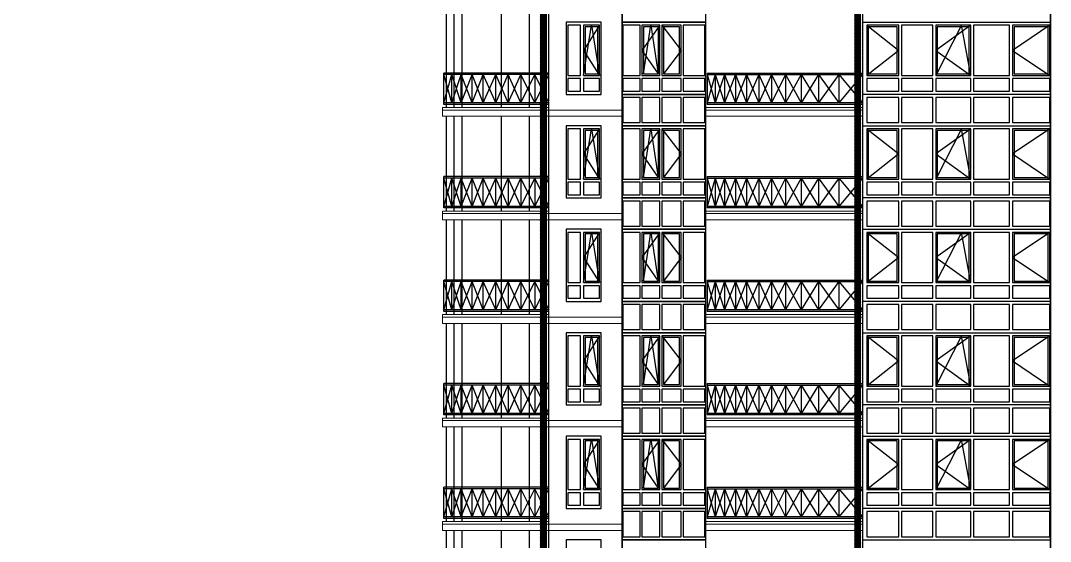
# Model space of a CAD drawing. Header units: inches. Extents: x -634 to 3638, y -6930911 to 5552.
# Drawn here: x 1374.98 to 1409.28, y 3491.15 to 3508.48 of the extents above; entities that cross this region are included whole.
import ezdxf

# ---------------------------------------------------------------- set-up
doc = ezdxf.new("R2010")
doc.units = ezdxf.units.IN
doc.header["$MEASUREMENT"] = 0
doc.linetypes.add('DASHED2', pattern=[9.525, 6.35, -3.175])
doc.layers.add('ELEV', color=134, linetype='Continuous', lineweight=18)
doc.layers.add('WALL_1', color=11, linetype='Continuous', lineweight=15)
for name, color, linetype in [('OGRAJDENIYE', 255, 'Continuous'), ('Okno', 150, 'Continuous'), ('WALL', 243, 'Continuous')]:
    doc.layers.add(name, color=color, linetype=linetype)
pattern_1 = [(135, (1559.49005, 3366.229043), (0.023439284, 0.023439284), [])]

msp = doc.modelspace()

# ---------------------------------------------------------------- hatches: boundary and pattern name
at = {"layer": 'ELEV', "linetype": 'Continuous'}
h = msp.add_hatch(dxfattribs=at)
h.set_pattern_fill('ANSI31', color=256, scale=0.01044, style=0)
h.set_pattern_definition([(45, (1262.311104, 3366.587935), (-0.02343928418428, 0.02343928418428), [])])
edge = h.paths.add_edge_path()
edge.add_ellipse((1445.78234, 3471.96182), major_axis=(0, 6932302.83262), ratio=0.00000001506, start_angle=89.999976115149, end_angle=270.000023884851)
edge.add_line((1445.67794, 3474.85168), (1445.67794, 3528.48347))
edge.add_line((1445.67794, 3528.48347), (1445.88675, 3528.48347))
edge.add_line((1445.88675, 3528.48347), (1445.88675, 3474.85168))
h = msp.add_hatch(dxfattribs=at)
h.set_pattern_fill('ANSI31', color=256, scale=0.01044, angle=180, style=0)
h.set_pattern_definition(pattern_1)
edge = h.paths.add_edge_path()
edge.add_line((1394.95169, 3523.10427), (1392.49852, 3522.56287))
edge.add_line((1392.49852, 3522.56287), (1392.49852, 3474.23178))
edge.add_line((1392.49852, 3474.23178), (1392.28971, 3474.23178))
edge.add_line((1392.28971, 3474.23178), (1392.28971, 3522.74717))
edge.add_line((1392.28971, 3522.74717), (1394.74289, 3523.28857))
h = msp.add_hatch(dxfattribs=at)
h.set_pattern_fill('ANSI31', color=256, scale=0.01044, angle=180, style=0)
h.set_pattern_definition(pattern_1)
h.paths.add_polyline_path([(1403.87613, 3522.86338), (1402.96474, 3522.57442), (1402.96474, 3474.49279), (1402.75593, 3474.49279), (1402.75593, 3522.72727), (1403.66732, 3523.01622)])

# ---------------------------------------------------------------- linework, layer by layer
at = {"layer": 'ELEV', "linetype": 'Continuous', "flags": 128}
for points in [[(1392.28971, 3474.23178, 0.02088, 0.02088, 0), (1392.28971, 3522.74717, 0, 0, 0)], [(1402.75593, 3522.72727, 0.02088, 0.02088, 0), (1402.75593, 3474.49279, 0, 0, 0)], [(1402.96474, 3522.57442, 0.02088, 0.02088, 0), (1402.96474, 3474.49279, 0, 0, 0)]]:
    msp.add_lwpolyline(points, format="xyseb", dxfattribs=at)
at = {"layer": 'ELEV', "linetype": 'Continuous', "const_width": 0.02088, "flags": 128}
msp.add_lwpolyline([(1392.49852, 3474.23178), (1392.49852, 3522.56287)], dxfattribs=at)
at = {"layer": 'OGRAJDENIYE', "color": 7, "linetype": 'Continuous'}
for p, q in [((1392.57787, 3506.73263), (1389.08043, 3506.73263)), ((1389.08043, 3505.6886), (1389.08043, 3506.73263)), ((1392.57787, 3506.68043), (1389.08043, 3506.68043)), ((1389.34134, 3505.7408), (1389.08043, 3506.68043)), ((1389.08043, 3505.7408), (1389.34134, 3506.68043)), ((1389.65455, 3505.7408), (1389.34134, 3506.68043)), ((1389.34134, 3505.7408), (1389.65455, 3506.68043)), ((1389.34134, 3505.7408), (1389.34134, 3506.68043)), ((1390.01996, 3505.7408), (1389.65455, 3506.68043)), ((1389.65455, 3505.7408), (1390.01996, 3506.68043)), ((1389.65455, 3505.7408), (1389.65455, 3506.68043)), ((1390.38537, 3505.7408), (1390.01996, 3506.68043)), ((1390.01996, 3505.7408), (1390.38537, 3506.68043)), ((1390.01996, 3505.7408), (1390.01996, 3506.68043)), ((1390.80299, 3505.7408), (1390.38537, 3506.68043)), ((1390.38537, 3505.7408), (1390.80299, 3506.68043)), ((1390.38537, 3505.7408), (1390.38537, 3506.68043)), ((1391.2206, 3505.7408), (1390.80299, 3506.68043)), ((1390.80299, 3505.7408), (1391.2206, 3506.68043)), ((1390.80299, 3505.7408), (1390.80299, 3506.68043)), ((1391.63822, 3505.7408), (1391.2206, 3506.68043)), ((1391.2206, 3505.7408), (1391.63822, 3506.68043)), ((1391.2206, 3506.68043), (1391.2206, 3505.7408)), ((1392.10803, 3505.7408), (1391.63822, 3506.68043)), ((1391.63822, 3505.7408), (1392.10803, 3506.68043)), ((1391.63822, 3506.68043), (1391.63822, 3505.7408)), ((1392.10803, 3506.68043), (1392.10803, 3505.7408)), ((1392.10803, 3505.7408), (1392.57787, 3506.68043)), ((1392.57787, 3505.7408), (1392.10803, 3506.68043)), ((1392.57787, 3505.7408), (1389.08043, 3505.7408)), ((1392.57787, 3505.6886), (1389.08043, 3505.6886)), ((1392.57787, 3503.28731), (1389.08043, 3503.28731)), ((1389.08043, 3502.24328), (1389.08043, 3503.28731)), ((1392.57787, 3503.23511), (1389.08043, 3503.23511)), ((1389.34134, 3502.29548), (1389.08043, 3503.23511)), ((1389.08043, 3502.29548), (1389.34134, 3503.23511)), ((1389.65455, 3502.29548), (1389.34134, 3503.23511)), ((1389.34134, 3502.29548), (1389.65455, 3503.23511)), ((1389.34134, 3502.29548), (1389.34134, 3503.23511)), ((1390.01996, 3502.29548), (1389.65455, 3503.23511)), ((1389.65455, 3502.29548), (1390.01996, 3503.23511)), ((1389.65455, 3502.29548), (1389.65455, 3503.23511)), ((1390.38537, 3502.29548), (1390.01996, 3503.23511)), ((1390.01996, 3502.29548), (1390.38537, 3503.23511)), ((1390.01996, 3502.29548), (1390.01996, 3503.23511)), ((1390.80299, 3502.29548), (1390.38537, 3503.23511)), ((1390.38537, 3502.29548), (1390.80299, 3503.23511)), ((1390.38537, 3502.29548), (1390.38537, 3503.23511)), ((1391.2206, 3502.29548), (1390.80299, 3503.23511)), ((1390.80299, 3502.29548), (1391.2206, 3503.23511)), ((1390.80299, 3502.29548), (1390.80299, 3503.23511)), ((1391.63822, 3502.29548), (1391.2206, 3503.23511)), ((1391.2206, 3502.29548), (1391.63822, 3503.23511)), ((1391.2206, 3503.23511), (1391.2206, 3502.29548)), ((1392.10803, 3502.29548), (1391.63822, 3503.23511)), ((1391.63822, 3502.29548), (1392.10803, 3503.23511)), ((1391.63822, 3503.23511), (1391.63822, 3502.29548)), ((1392.10803, 3503.23511), (1392.10803, 3502.29548)), ((1392.10803, 3502.29548), (1392.57787, 3503.23511)), ((1392.57787, 3502.29548), (1392.10803, 3503.23511)), ((1392.57787, 3502.29548), (1389.08043, 3502.29548)), ((1392.57787, 3502.24328), (1389.08043, 3502.24328)), ((1392.57787, 3499.84199), (1389.08043, 3499.84199)), ((1389.08043, 3498.79796), (1389.08043, 3499.84199)), ((1392.57787, 3499.78979), (1389.08043, 3499.78979)), ((1389.34134, 3498.85016), (1389.08043, 3499.78979)), ((1389.08043, 3498.85016), (1389.34134, 3499.78979)), ((1389.65455, 3498.85016), (1389.34134, 3499.78979)), ((1389.34134, 3498.85016), (1389.65455, 3499.78979)), ((1389.34134, 3498.85016), (1389.34134, 3499.78979)), ((1390.01996, 3498.85016), (1389.65455, 3499.78979)), ((1389.65455, 3498.85016), (1390.01996, 3499.78979)), ((1389.65455, 3498.85016), (1389.65455, 3499.78979)), ((1390.38537, 3498.85016), (1390.01996, 3499.78979)), ((1390.01996, 3498.85016), (1390.38537, 3499.78979)), ((1390.01996, 3498.85016), (1390.01996, 3499.78979)), ((1390.80299, 3498.85016), (1390.38537, 3499.78979)), ((1390.38537, 3498.85016), (1390.80299, 3499.78979)), ((1390.38537, 3498.85016), (1390.38537, 3499.78979)), ((1391.2206, 3498.85016), (1390.80299, 3499.78979)), ((1390.80299, 3498.85016), (1391.2206, 3499.78979)), ((1390.80299, 3498.85016), (1390.80299, 3499.78979)), ((1391.63822, 3498.85016), (1391.2206, 3499.78979)), ((1391.2206, 3498.85016), (1391.63822, 3499.78979)), ((1391.2206, 3499.78979), (1391.2206, 3498.85016)), ((1392.10803, 3498.85016), (1391.63822, 3499.78979)), ((1391.63822, 3498.85016), (1392.10803, 3499.78979)), ((1391.63822, 3499.78979), (1391.63822, 3498.85016)), ((1392.10803, 3499.78979), (1392.10803, 3498.85016)), ((1392.10803, 3498.85016), (1392.57787, 3499.78979)), ((1392.57787, 3498.85016), (1392.10803, 3499.78979)), ((1392.57787, 3498.85016), (1389.08043, 3498.85016)), ((1392.57787, 3498.79796), (1389.08043, 3498.79796)), ((1392.57787, 3496.39667), (1389.08043, 3496.39667)), ((1389.08043, 3495.35264), (1389.08043, 3496.39667)), ((1392.57787, 3496.34447), (1389.08043, 3496.34447)), ((1389.34134, 3495.40484), (1389.08043, 3496.34447)), ((1389.08043, 3495.40484), (1389.34134, 3496.34447)), ((1389.65455, 3495.40484), (1389.34134, 3496.34447)), ((1389.34134, 3495.40484), (1389.65455, 3496.34447)), ((1389.34134, 3495.40484), (1389.34134, 3496.34447)), ((1390.01996, 3495.40484), (1389.65455, 3496.34447)), ((1389.65455, 3495.40484), (1390.01996, 3496.34447)), ((1389.65455, 3495.40484), (1389.65455, 3496.34447)), ((1390.38537, 3495.40484), (1390.01996, 3496.34447)), ((1390.01996, 3495.40484), (1390.38537, 3496.34447)), ((1390.01996, 3495.40484), (1390.01996, 3496.34447)), ((1390.80299, 3495.40484), (1390.38537, 3496.34447)), ((1390.38537, 3495.40484), (1390.80299, 3496.34447)), ((1390.38537, 3495.40484), (1390.38537, 3496.34447)), ((1391.2206, 3495.40484), (1390.80299, 3496.34447)), ((1390.80299, 3495.40484), (1391.2206, 3496.34447)), ((1390.80299, 3495.40484), (1390.80299, 3496.34447)), ((1391.63822, 3495.40484), (1391.2206, 3496.34447)), ((1391.2206, 3495.40484), (1391.63822, 3496.34447)), ((1391.2206, 3496.34447), (1391.2206, 3495.40484)), ((1392.10803, 3495.40484), (1391.63822, 3496.34447)), ((1391.63822, 3495.40484), (1392.10803, 3496.34447)), ((1391.63822, 3496.34447), (1391.63822, 3495.40484)), ((1392.10803, 3496.34447), (1392.10803, 3495.40484)), ((1392.10803, 3495.40484), (1392.57787, 3496.34447)), ((1392.57787, 3495.40484), (1392.10803, 3496.34447)), ((1392.57787, 3495.40484), (1389.08043, 3495.40484)), ((1392.57787, 3495.35264), (1389.08043, 3495.35264)), ((1392.57787, 3492.95135), (1389.08043, 3492.95135)), ((1389.08043, 3491.90732), (1389.08043, 3492.95135)), ((1392.57787, 3492.89915), (1389.08043, 3492.89915)), ((1389.34134, 3491.95952), (1389.08043, 3492.89915)), ((1389.08043, 3491.95952), (1389.34134, 3492.89915)), ((1389.65455, 3491.95952), (1389.34134, 3492.89915)), ((1389.34134, 3491.95952), (1389.65455, 3492.89915)), ((1389.34134, 3491.95952), (1389.34134, 3492.89915)), ((1390.01996, 3491.95952), (1389.65455, 3492.89915)), ((1389.65455, 3491.95952), (1390.01996, 3492.89915)), ((1389.65455, 3491.95952), (1389.65455, 3492.89915)), ((1390.38537, 3491.95952), (1390.01996, 3492.89915)), ((1390.01996, 3491.95952), (1390.38537, 3492.89915)), ((1390.01996, 3491.95952), (1390.01996, 3492.89915)), ((1390.80299, 3491.95952), (1390.38537, 3492.89915)), ((1390.38537, 3491.95952), (1390.80299, 3492.89915)), ((1390.38537, 3491.95952), (1390.38537, 3492.89915)), ((1391.2206, 3491.95952), (1390.80299, 3492.89915)), ((1390.80299, 3491.95952), (1391.2206, 3492.89915)), ((1390.80299, 3491.95952), (1390.80299, 3492.89915)), ((1391.63822, 3491.95952), (1391.2206, 3492.89915)), ((1391.2206, 3491.95952), (1391.63822, 3492.89915)), ((1391.2206, 3492.89915), (1391.2206, 3491.95952)), ((1392.10803, 3491.95952), (1391.63822, 3492.89915)), ((1391.63822, 3491.95952), (1392.10803, 3492.89915)), ((1391.63822, 3492.89915), (1391.63822, 3491.95952)), ((1392.10803, 3492.89915), (1392.10803, 3491.95952)), ((1392.10803, 3491.95952), (1392.57787, 3492.89915)), ((1392.57787, 3491.95952), (1392.10803, 3492.89915)), ((1392.57787, 3491.95952), (1389.08043, 3491.95952)), ((1392.57787, 3491.90732), (1389.08043, 3491.90732))]:
    msp.add_line(p, q, dxfattribs=at)
at = {"layer": 'OGRAJDENIYE', "color": 7}
for p, q in [((1397.85026, 3506.73263), (1403.01824, 3506.73263)), ((1397.85026, 3506.73263), (1397.85026, 3505.6886)), ((1397.85026, 3506.68043), (1403.01824, 3506.68043)), ((1397.85026, 3506.68043), (1398.11127, 3505.7408)), ((1398.11127, 3506.68043), (1397.85026, 3505.7408)), ((1398.11127, 3506.68043), (1398.11127, 3505.7408)), ((1398.11127, 3506.68043), (1398.42448, 3505.7408)), ((1398.42448, 3506.68043), (1398.11127, 3505.7408)), ((1398.42448, 3506.68043), (1398.42448, 3505.74893)), ((1398.42448, 3506.68043), (1398.78989, 3505.7408)), ((1398.78989, 3506.68043), (1398.42448, 3505.7408)), ((1398.78989, 3506.68043), (1398.78989, 3505.7408)), ((1398.78989, 3506.68043), (1399.1553, 3505.7408)), ((1399.1553, 3506.68043), (1398.78989, 3505.7408)), ((1399.1553, 3506.68043), (1399.1553, 3505.7408)), ((1399.1553, 3506.68043), (1399.57292, 3505.7408)), ((1399.57292, 3506.68043), (1399.1553, 3505.7408)), ((1399.57292, 3506.68043), (1399.57292, 3505.7408)), ((1399.57292, 3506.68043), (1399.99053, 3505.74097)), ((1399.99053, 3506.68043), (1399.57292, 3505.7408)), ((1400.46035, 3506.68043), (1399.99036, 3505.74137)), ((1399.99053, 3506.68043), (1399.99053, 3505.7408)), ((1399.99053, 3506.68043), (1400.46035, 3505.7408)), ((1400.46035, 3506.68043), (1400.46035, 3505.7408)), ((1400.46035, 3506.68043), (1400.98237, 3505.7408)), ((1400.98237, 3506.68043), (1400.46035, 3505.7408)), ((1400.98236, 3506.68041), (1401.55659, 3505.7408)), ((1400.98237, 3506.68043), (1400.98237, 3505.7408)), ((1401.55659, 3506.68043), (1400.98237, 3505.7408)), ((1401.55659, 3506.68043), (1401.55659, 3505.7408)), ((1401.55659, 3506.68043), (1402.23521, 3505.7408)), ((1402.23521, 3506.68043), (1401.55659, 3505.7408)), ((1402.23521, 3506.68043), (1402.23521, 3505.7408)), ((1402.23521, 3506.68043), (1403.01824, 3505.7408)), ((1403.01824, 3506.68043), (1402.23521, 3505.7408)), ((1403.01824, 3505.7408), (1397.85026, 3505.7408)), ((1403.01824, 3505.6886), (1397.85026, 3505.6886)), ((1397.85026, 3503.28731), (1403.01824, 3503.28731)), ((1397.85026, 3503.28731), (1397.85026, 3502.24328)), ((1397.85026, 3503.23511), (1403.01824, 3503.23511)), ((1397.85026, 3503.23511), (1398.11127, 3502.29548)), ((1398.11127, 3503.23511), (1397.85026, 3502.29548)), ((1398.11127, 3503.23511), (1398.11127, 3502.29548)), ((1398.11127, 3503.23511), (1398.42448, 3502.29548)), ((1398.42448, 3503.23511), (1398.11127, 3502.29548)), ((1398.42448, 3503.23511), (1398.42448, 3502.30361)), ((1398.42448, 3503.23511), (1398.78989, 3502.29548)), ((1398.78989, 3503.23511), (1398.42448, 3502.29548)), ((1398.78989, 3503.23511), (1398.78989, 3502.29548)), ((1398.78989, 3503.23511), (1399.1553, 3502.29548)), ((1399.1553, 3503.23511), (1398.78989, 3502.29548)), ((1399.1553, 3503.23511), (1399.1553, 3502.29548)), ((1399.1553, 3503.23511), (1399.57292, 3502.29548)), ((1399.57292, 3503.23511), (1399.1553, 3502.29548)), ((1399.57292, 3503.23511), (1399.57292, 3502.29548)), ((1399.57292, 3503.23511), (1399.99053, 3502.29565)), ((1399.99053, 3503.23511), (1399.57292, 3502.29548)), ((1400.46035, 3503.23511), (1399.99036, 3502.29605)), ((1399.99053, 3503.23511), (1399.99053, 3502.29548)), ((1399.99053, 3503.23511), (1400.46035, 3502.29548)), ((1400.46035, 3503.23511), (1400.46035, 3502.29548)), ((1400.46035, 3503.23511), (1400.98237, 3502.29548)), ((1400.98237, 3503.23511), (1400.46035, 3502.29548)), ((1400.98236, 3503.23509), (1401.55659, 3502.29548)), ((1400.98237, 3503.23511), (1400.98237, 3502.29548)), ((1401.55659, 3503.23511), (1400.98237, 3502.29548)), ((1401.55659, 3503.23511), (1401.55659, 3502.29548)), ((1401.55659, 3503.23511), (1402.23521, 3502.29548)), ((1402.23521, 3503.23511), (1401.55659, 3502.29548)), ((1402.23521, 3503.23511), (1402.23521, 3502.29548)), ((1402.23521, 3503.23511), (1403.01824, 3502.29548)), ((1403.01824, 3503.23511), (1402.23521, 3502.29548)), ((1403.01824, 3502.29548), (1397.85026, 3502.29548)), ((1403.01824, 3502.24328), (1397.85026, 3502.24328)), ((1397.85026, 3499.84199), (1403.01824, 3499.84199)), ((1397.85026, 3499.84199), (1397.85026, 3498.79796)), ((1397.85026, 3499.78979), (1403.01824, 3499.78979)), ((1397.85026, 3499.78979), (1398.11127, 3498.85016)), ((1398.11127, 3499.78979), (1397.85026, 3498.85016)), ((1398.11127, 3499.78979), (1398.11127, 3498.85016)), ((1398.11127, 3499.78979), (1398.42448, 3498.85016)), ((1398.42448, 3499.78979), (1398.11127, 3498.85016)), ((1398.42448, 3499.78979), (1398.42448, 3498.85829)), ((1398.42448, 3499.78979), (1398.78989, 3498.85016)), ((1398.78989, 3499.78979), (1398.42448, 3498.85016)), ((1398.78989, 3499.78979), (1398.78989, 3498.85016)), ((1398.78989, 3499.78979), (1399.1553, 3498.85016)), ((1399.1553, 3499.78979), (1398.78989, 3498.85016)), ((1399.1553, 3499.78979), (1399.1553, 3498.85016)), ((1399.1553, 3499.78979), (1399.57292, 3498.85016)), ((1399.57292, 3499.78979), (1399.1553, 3498.85016)), ((1399.57292, 3499.78979), (1399.57292, 3498.85016)), ((1399.57292, 3499.78979), (1399.99053, 3498.85033)), ((1399.99053, 3499.78979), (1399.57292, 3498.85016)), ((1400.46035, 3499.78979), (1399.99036, 3498.85073)), ((1399.99053, 3499.78979), (1399.99053, 3498.85016)), ((1399.99053, 3499.78979), (1400.46035, 3498.85016)), ((1400.46035, 3499.78979), (1400.46035, 3498.85016)), ((1400.46035, 3499.78979), (1400.98237, 3498.85016)), ((1400.98237, 3499.78979), (1400.46035, 3498.85016)), ((1400.98236, 3499.78977), (1401.55659, 3498.85016)), ((1400.98237, 3499.78979), (1400.98237, 3498.85016)), ((1401.55659, 3499.78979), (1400.98237, 3498.85016)), ((1401.55659, 3499.78979), (1401.55659, 3498.85016)), ((1401.55659, 3499.78979), (1402.23521, 3498.85016)), ((1402.23521, 3499.78979), (1401.55659, 3498.85016)), ((1402.23521, 3499.78979), (1402.23521, 3498.85016)), ((1402.23521, 3499.78979), (1403.01824, 3498.85016)), ((1403.01824, 3499.78979), (1402.23521, 3498.85016)), ((1403.01824, 3498.85016), (1397.85026, 3498.85016)), ((1403.01824, 3498.79796), (1397.85026, 3498.79796)), ((1397.85026, 3496.39667), (1403.01824, 3496.39667)), ((1397.85026, 3496.39667), (1397.85026, 3495.35264)), ((1397.85026, 3496.34447), (1403.01824, 3496.34447)), ((1397.85026, 3496.34447), (1398.11127, 3495.40484)), ((1398.11127, 3496.34447), (1397.85026, 3495.40484)), ((1398.11127, 3496.34447), (1398.11127, 3495.40484)), ((1398.11127, 3496.34447), (1398.42448, 3495.40484)), ((1398.42448, 3496.34447), (1398.11127, 3495.40484)), ((1398.42448, 3496.34447), (1398.42448, 3495.41297)), ((1398.42448, 3496.34447), (1398.78989, 3495.40484)), ((1398.78989, 3496.34447), (1398.42448, 3495.40484)), ((1398.78989, 3496.34447), (1398.78989, 3495.40484)), ((1398.78989, 3496.34447), (1399.1553, 3495.40484)), ((1399.1553, 3496.34447), (1398.78989, 3495.40484)), ((1399.1553, 3496.34447), (1399.1553, 3495.40484)), ((1399.1553, 3496.34447), (1399.57292, 3495.40484)), ((1399.57292, 3496.34447), (1399.1553, 3495.40484)), ((1399.57292, 3496.34447), (1399.57292, 3495.40484)), ((1399.57292, 3496.34447), (1399.99053, 3495.40501)), ((1399.99053, 3496.34447), (1399.57292, 3495.40484)), ((1400.46035, 3496.34447), (1399.99036, 3495.40541)), ((1399.99053, 3496.34447), (1399.99053, 3495.40484)), ((1399.99053, 3496.34447), (1400.46035, 3495.40484)), ((1400.46035, 3496.34447), (1400.46035, 3495.40484)), ((1400.46035, 3496.34447), (1400.98237, 3495.40484)), ((1400.98237, 3496.34447), (1400.46035, 3495.40484)), ((1400.98236, 3496.34445), (1401.55659, 3495.40484)), ((1400.98237, 3496.34447), (1400.98237, 3495.40484)), ((1401.55659, 3496.34447), (1400.98237, 3495.40484)), ((1401.55659, 3496.34447), (1401.55659, 3495.40484)), ((1401.55659, 3496.34447), (1402.23521, 3495.40484)), ((1402.23521, 3496.34447), (1401.55659, 3495.40484)), ((1402.23521, 3496.34447), (1402.23521, 3495.40484)), ((1402.23521, 3496.34447), (1403.01824, 3495.40484)), ((1403.01824, 3496.34447), (1402.23521, 3495.40484)), ((1403.01824, 3495.40484), (1397.85026, 3495.40484)), ((1403.01824, 3495.35264), (1397.85026, 3495.35264)), ((1397.85026, 3492.95135), (1403.01824, 3492.95135)), ((1397.85026, 3492.95135), (1397.85026, 3491.90732)), ((1397.85026, 3492.89915), (1403.01824, 3492.89915)), ((1397.85026, 3492.89915), (1398.11127, 3491.95952)), ((1398.11127, 3492.89915), (1397.85026, 3491.95952)), ((1398.11127, 3492.89915), (1398.11127, 3491.95952)), ((1398.11127, 3492.89915), (1398.42448, 3491.95952)), ((1398.42448, 3492.89915), (1398.11127, 3491.95952)), ((1398.42448, 3492.89915), (1398.42448, 3491.96765)), ((1398.42448, 3492.89915), (1398.78989, 3491.95952)), ((1398.78989, 3492.89915), (1398.42448, 3491.95952)), ((1398.78989, 3492.89915), (1398.78989, 3491.95952)), ((1398.78989, 3492.89915), (1399.1553, 3491.95952)), ((1399.1553, 3492.89915), (1398.78989, 3491.95952)), ((1399.1553, 3492.89915), (1399.1553, 3491.95952)), ((1399.1553, 3492.89915), (1399.57292, 3491.95952)), ((1399.57292, 3492.89915), (1399.1553, 3491.95952)), ((1399.57292, 3492.89915), (1399.57292, 3491.95952)), ((1399.57292, 3492.89915), (1399.99053, 3491.95969)), ((1399.99053, 3492.89915), (1399.57292, 3491.95952)), ((1400.46035, 3492.89915), (1399.99036, 3491.96009)), ((1399.99053, 3492.89915), (1399.99053, 3491.95952)), ((1399.99053, 3492.89915), (1400.46035, 3491.95952)), ((1400.46035, 3492.89915), (1400.46035, 3491.95952)), ((1400.46035, 3492.89915), (1400.98237, 3491.95952)), ((1400.98237, 3492.89915), (1400.46035, 3491.95952)), ((1400.98236, 3492.89913), (1401.55659, 3491.95952)), ((1400.98237, 3492.89915), (1400.98237, 3491.95952)), ((1401.55659, 3492.89915), (1400.98237, 3491.95952)), ((1401.55659, 3492.89915), (1401.55659, 3491.95952)), ((1401.55659, 3492.89915), (1402.23521, 3491.95952)), ((1402.23521, 3492.89915), (1401.55659, 3491.95952)), ((1402.23521, 3492.89915), (1402.23521, 3491.95952)), ((1402.23521, 3492.89915), (1403.01824, 3491.95952)), ((1403.01824, 3492.89915), (1402.23521, 3491.95952)), ((1403.01824, 3491.95952), (1397.85026, 3491.95952)), ((1403.01824, 3491.90732), (1397.85026, 3491.90732))]:
    msp.add_line(p, q, dxfattribs=at)
at = {"layer": 'Okno', "color": 7, "linetype": 'DASHED2', "ltscale": 0.4}
for p, q in [((1393.73153, 3506.64911), (1393.99515, 3508.31957)), ((1394.25877, 3508.31957), (1393.73153, 3507.48434)), ((1393.99515, 3508.31957), (1394.25877, 3506.64911)), ((1396.27597, 3508.31957), (1395.6749, 3507.48434)), ((1395.73026, 3506.70131), (1395.97543, 3508.31957)), ((1395.97543, 3508.31957), (1396.22061, 3506.70131)), ((1396.33691, 3508.31957), (1396.98099, 3507.48434)), ((1403.16243, 3508.31957), (1404.23126, 3507.48434)), ((1406.31614, 3508.31957), (1405.46125, 3506.64911)), ((1406.62793, 3508.31957), (1405.46125, 3507.48434)), ((1406.62793, 3506.64911), (1406.31614, 3508.31957)), ((1409.26045, 3508.31957), (1408.02377, 3507.48434)), ((1393.73153, 3507.48434), (1394.25877, 3506.64911)), ((1395.6749, 3507.48434), (1396.22061, 3506.70131)), ((1396.98099, 3507.48434), (1396.38911, 3506.70131)), ((1404.23126, 3507.48434), (1403.16243, 3506.64911)), ((1405.46125, 3507.48434), (1406.62793, 3506.64911)), ((1408.02377, 3507.48434), (1409.26045, 3506.64911)), ((1393.73153, 3503.20379), (1393.99515, 3504.87425)), ((1394.25877, 3504.87425), (1393.73153, 3504.03902)), ((1393.99515, 3504.87425), (1394.25877, 3503.20379)), ((1396.27597, 3504.87425), (1395.6749, 3504.03902)), ((1395.73026, 3503.25599), (1395.97543, 3504.87425)), ((1395.97543, 3504.87425), (1396.22061, 3503.25599)), ((1396.33691, 3504.87425), (1396.98099, 3504.03902)), ((1403.16243, 3504.87425), (1404.23126, 3504.03902)), ((1406.31614, 3504.87425), (1405.46125, 3503.20379)), ((1406.62793, 3504.87425), (1405.46125, 3504.03902)), ((1406.62793, 3503.20379), (1406.31614, 3504.87425)), ((1409.26045, 3504.87425), (1408.02377, 3504.03902)), ((1393.73153, 3504.03902), (1394.25877, 3503.20379)), ((1395.6749, 3504.03902), (1396.22061, 3503.25599)), ((1396.98099, 3504.03902), (1396.38911, 3503.25599)), ((1404.23126, 3504.03902), (1403.16243, 3503.20379)), ((1405.46125, 3504.03902), (1406.62793, 3503.20379)), ((1408.02377, 3504.03902), (1409.26045, 3503.20379)), ((1393.73153, 3499.75847), (1393.99515, 3501.42893)), ((1394.25877, 3501.42893), (1393.73153, 3500.5937)), ((1393.99515, 3501.42893), (1394.25877, 3499.75847)), ((1396.27597, 3501.42893), (1395.6749, 3500.5937)), ((1395.73026, 3499.81067), (1395.97543, 3501.42893)), ((1395.97543, 3501.42893), (1396.22061, 3499.81067)), ((1396.33691, 3501.42893), (1396.98099, 3500.5937)), ((1403.16243, 3501.42893), (1404.23126, 3500.5937)), ((1406.31614, 3501.42893), (1405.46125, 3499.75847)), ((1406.62793, 3501.42893), (1405.46125, 3500.5937)), ((1406.62793, 3499.75847), (1406.31614, 3501.42893)), ((1409.26045, 3501.42893), (1408.02377, 3500.5937)), ((1393.73153, 3500.5937), (1394.25877, 3499.75847)), ((1395.6749, 3500.5937), (1396.22061, 3499.81067)), ((1396.98099, 3500.5937), (1396.38911, 3499.81067)), ((1404.23126, 3500.5937), (1403.16243, 3499.75847)), ((1405.46125, 3500.5937), (1406.62793, 3499.75847)), ((1408.02377, 3500.5937), (1409.26045, 3499.75847)), ((1393.73153, 3496.31315), (1393.99515, 3497.98361)), ((1394.25877, 3497.98361), (1393.73153, 3497.14838)), ((1393.99515, 3497.98361), (1394.25877, 3496.31315)), ((1396.27597, 3497.98361), (1395.6749, 3497.14838)), ((1395.73026, 3496.36535), (1395.97543, 3497.98361)), ((1395.97543, 3497.98361), (1396.22061, 3496.36535)), ((1396.33691, 3497.98361), (1396.98099, 3497.14838)), ((1403.16243, 3497.98361), (1404.23126, 3497.14838)), ((1406.31614, 3497.98361), (1405.46125, 3496.31315)), ((1406.62793, 3497.98361), (1405.46125, 3497.14838)), ((1406.62793, 3496.31315), (1406.31614, 3497.98361)), ((1409.26045, 3497.98361), (1408.02377, 3497.14838)), ((1393.73153, 3497.14838), (1394.25877, 3496.31315)), ((1395.6749, 3497.14838), (1396.22061, 3496.36535)), ((1396.98099, 3497.14838), (1396.38911, 3496.36535)), ((1404.23126, 3497.14838), (1403.16243, 3496.31315)), ((1405.46125, 3497.14838), (1406.62793, 3496.31315)), ((1408.02377, 3497.14838), (1409.26045, 3496.31315)), ((1393.73153, 3492.86783), (1393.99515, 3494.53829)), ((1394.25877, 3494.53829), (1393.73153, 3493.70306)), ((1393.99515, 3494.53829), (1394.25877, 3492.86783)), ((1396.27597, 3494.53829), (1395.6749, 3493.70306)), ((1395.73026, 3492.92003), (1395.97543, 3494.53829)), ((1395.97543, 3494.53829), (1396.22061, 3492.92003)), ((1396.33691, 3494.53829), (1396.98099, 3493.70306)), ((1403.16243, 3494.53829), (1404.23126, 3493.70306)), ((1406.31614, 3494.53829), (1405.46125, 3492.86783)), ((1406.62793, 3494.53829), (1405.46125, 3493.70306)), ((1406.62793, 3492.86783), (1406.31614, 3494.53829)), ((1409.26045, 3494.53829), (1408.02377, 3493.70306)), ((1393.73153, 3493.70306), (1394.25877, 3492.86783)), ((1395.6749, 3493.70306), (1396.22061, 3492.92003)), ((1396.98099, 3493.70306), (1396.38911, 3492.92003)), ((1404.23126, 3493.70306), (1403.16243, 3492.86783)), ((1405.46125, 3493.70306), (1406.62793, 3492.86783)), ((1408.02377, 3493.70306), (1409.26045, 3492.86783))]:
    msp.add_line(p, q, dxfattribs=at)
at = {"layer": 'Okno', "color": 7, "linetype": 'Continuous'}
msp.add_lwpolyline([(1409.28246, 3522.51846), (1403.01824, 3522.51846), (1403.01824, 3475.01481), (1409.28246, 3475.01481)], close=True, dxfattribs=at)
at = {"layer": 'Okno', "color": 7}
for points in [[(1397.79806, 3509.46801), (1395.01071, 3509.46801), (1395.01071, 3508.42397), (1397.79806, 3508.42397)], [(1394.31097, 3508.42397), (1393.15209, 3508.42397), (1393.15209, 3506.02269), (1394.31097, 3506.02269)], [(1393.62713, 3508.31957), (1393.2043, 3508.31957), (1393.2043, 3506.64911), (1393.62713, 3506.64911)], [(1394.25877, 3508.31957), (1393.73153, 3508.31957), (1393.73153, 3506.64911), (1394.25877, 3506.64911)], [(1394.20657, 3508.26737), (1393.78374, 3508.26737), (1393.78374, 3506.70131), (1394.20657, 3506.70131), (1394.20657, 3508.26737)], [(1397.79806, 3508.42397), (1395.01071, 3508.42397), (1395.01071, 3506.02269), (1397.79806, 3506.02269)], [(1395.61831, 3508.31957), (1395.03541, 3508.31957), (1395.03541, 3506.64911), (1395.61831, 3506.64911)], [(1396.27597, 3508.31957), (1395.6749, 3508.31957), (1395.6749, 3506.64911), (1396.27597, 3506.64911)], [(1396.22377, 3508.26737), (1395.7271, 3508.26737), (1395.7271, 3506.70131), (1396.22377, 3506.70131), (1396.22377, 3508.26737)], [(1396.98099, 3508.31957), (1396.33691, 3508.31957), (1396.33691, 3506.64911), (1396.98099, 3506.64911)], [(1396.92878, 3508.26737), (1396.38911, 3508.26737), (1396.38911, 3506.70131), (1396.92878, 3506.70131), (1396.92878, 3508.26737)], [(1397.76671, 3508.31957), (1397.04606, 3508.31957), (1397.04606, 3506.64911), (1397.76671, 3506.64911)], [(1404.23126, 3508.31957), (1403.16243, 3508.31957), (1403.16243, 3506.64911), (1404.23126, 3506.64911)], [(1404.17905, 3508.26737), (1403.21463, 3508.26737), (1403.21463, 3506.70131), (1404.17905, 3506.70131), (1404.17905, 3508.26737)], [(1405.36732, 3508.31957), (1404.32328, 3508.31957), (1404.32328, 3506.64911), (1405.36732, 3506.64911)], [(1406.62793, 3508.31957), (1405.46125, 3508.31957), (1405.46125, 3506.64911), (1406.62793, 3506.64911)], [(1406.57572, 3508.26737), (1405.51345, 3508.26737), (1405.51345, 3506.70131), (1406.57572, 3506.70131), (1406.57572, 3508.26737)], [(1407.92521, 3508.31957), (1406.72457, 3508.31957), (1406.72457, 3506.64911), (1407.92521, 3506.64911)], [(1409.26045, 3508.31957), (1408.02377, 3508.31957), (1408.02377, 3506.64911), (1409.26045, 3506.64911)], [(1409.20825, 3508.26737), (1408.07597, 3508.26737), (1408.07597, 3506.70131), (1409.20825, 3506.70131), (1409.20825, 3508.26737)], [(1393.62713, 3506.54471), (1393.2043, 3506.54471), (1393.2043, 3506.12709), (1393.62713, 3506.12709)], [(1394.25877, 3506.54471), (1393.73153, 3506.54471), (1393.73153, 3506.12709), (1394.25877, 3506.12709)], [(1395.61831, 3506.54471), (1395.03541, 3506.54471), (1395.03541, 3506.12709), (1395.61831, 3506.12709)], [(1396.27597, 3506.54471), (1395.6749, 3506.54471), (1395.6749, 3506.12709), (1396.27597, 3506.12709)], [(1396.98099, 3506.54471), (1396.33691, 3506.54471), (1396.33691, 3506.12709), (1396.98099, 3506.12709)], [(1397.76671, 3506.54471), (1397.04606, 3506.54471), (1397.04606, 3506.12709), (1397.76671, 3506.12709)], [(1404.23126, 3506.54471), (1403.16243, 3506.54471), (1403.16243, 3506.12709), (1404.23126, 3506.12709)], [(1405.36732, 3506.54471), (1404.32328, 3506.54471), (1404.32328, 3506.12709), (1405.36732, 3506.12709)], [(1406.62793, 3506.54471), (1405.46125, 3506.54471), (1405.46125, 3506.12709), (1406.62793, 3506.12709)], [(1407.92521, 3506.54471), (1406.72457, 3506.54471), (1406.72457, 3506.12709), (1407.92521, 3506.12709)], [(1409.26045, 3506.54471), (1408.02377, 3506.54471), (1408.02377, 3506.12709), (1409.26045, 3506.12709)], [(1397.79806, 3506.02269), (1395.01071, 3506.02269), (1395.01071, 3504.97865), (1397.79806, 3504.97865)], [(1395.61831, 3505.91828), (1395.03541, 3505.91828), (1395.03541, 3505.08306), (1395.61831, 3505.08306)], [(1396.27597, 3505.91828), (1395.6749, 3505.91828), (1395.6749, 3505.08306), (1396.27597, 3505.08306)], [(1396.98099, 3505.91828), (1396.33691, 3505.91828), (1396.33691, 3505.08306), (1396.98099, 3505.08306)], [(1397.76671, 3505.91828), (1397.04606, 3505.91828), (1397.04606, 3505.08306), (1397.76671, 3505.08306)], [(1404.23126, 3505.91828), (1403.16243, 3505.91828), (1403.16243, 3505.08306), (1404.23126, 3505.08306)], [(1405.36732, 3505.91828), (1404.32328, 3505.91828), (1404.32328, 3505.08306), (1405.36732, 3505.08306)], [(1406.62793, 3505.91828), (1405.46125, 3505.91828), (1405.46125, 3505.08306), (1406.62793, 3505.08306)], [(1407.92521, 3505.91828), (1406.72457, 3505.91828), (1406.72457, 3505.08306), (1407.92521, 3505.08306)], [(1409.26045, 3505.91828), (1408.02377, 3505.91828), (1408.02377, 3505.08306), (1409.26045, 3505.08306)], [(1394.31097, 3504.97865), (1393.15209, 3504.97865), (1393.15209, 3502.57737), (1394.31097, 3502.57737)], [(1393.62713, 3504.87425), (1393.2043, 3504.87425), (1393.2043, 3503.20379), (1393.62713, 3503.20379)], [(1394.25877, 3504.87425), (1393.73153, 3504.87425), (1393.73153, 3503.20379), (1394.25877, 3503.20379)], [(1397.79806, 3504.97865), (1395.01071, 3504.97865), (1395.01071, 3502.57737), (1397.79806, 3502.57737)], [(1395.61831, 3504.87425), (1395.03541, 3504.87425), (1395.03541, 3503.20379), (1395.61831, 3503.20379)], [(1396.27597, 3504.87425), (1395.6749, 3504.87425), (1395.6749, 3503.20379), (1396.27597, 3503.20379)], [(1396.98099, 3504.87425), (1396.33691, 3504.87425), (1396.33691, 3503.20379), (1396.98099, 3503.20379)], [(1397.76671, 3504.87425), (1397.04606, 3504.87425), (1397.04606, 3503.20379), (1397.76671, 3503.20379)], [(1404.23126, 3504.87425), (1403.16243, 3504.87425), (1403.16243, 3503.20379), (1404.23126, 3503.20379)], [(1405.36732, 3504.87425), (1404.32328, 3504.87425), (1404.32328, 3503.20379), (1405.36732, 3503.20379)], [(1406.62793, 3504.87425), (1405.46125, 3504.87425), (1405.46125, 3503.20379), (1406.62793, 3503.20379)], [(1407.92521, 3504.87425), (1406.72457, 3504.87425), (1406.72457, 3503.20379), (1407.92521, 3503.20379)], [(1409.26045, 3504.87425), (1408.02377, 3504.87425), (1408.02377, 3503.20379), (1409.26045, 3503.20379)], [(1394.20657, 3504.82205), (1393.78374, 3504.82205), (1393.78374, 3503.25599), (1394.20657, 3503.25599), (1394.20657, 3504.82205)], [(1396.22377, 3504.82205), (1395.7271, 3504.82205), (1395.7271, 3503.25599), (1396.22377, 3503.25599), (1396.22377, 3504.82205)], [(1396.92878, 3504.82205), (1396.38911, 3504.82205), (1396.38911, 3503.25599), (1396.92878, 3503.25599), (1396.92878, 3504.82205)], [(1404.17905, 3504.82205), (1403.21463, 3504.82205), (1403.21463, 3503.25599), (1404.17905, 3503.25599), (1404.17905, 3504.82205)], [(1406.57572, 3504.82205), (1405.51345, 3504.82205), (1405.51345, 3503.25599), (1406.57572, 3503.25599), (1406.57572, 3504.82205)], [(1409.20825, 3504.82205), (1408.07597, 3504.82205), (1408.07597, 3503.25599), (1409.20825, 3503.25599), (1409.20825, 3504.82205)], [(1393.62713, 3503.09939), (1393.2043, 3503.09939), (1393.2043, 3502.68177), (1393.62713, 3502.68177)], [(1394.25877, 3503.09939), (1393.73153, 3503.09939), (1393.73153, 3502.68177), (1394.25877, 3502.68177)], [(1395.61831, 3503.09939), (1395.03541, 3503.09939), (1395.03541, 3502.68177), (1395.61831, 3502.68177)], [(1396.27597, 3503.09939), (1395.6749, 3503.09939), (1395.6749, 3502.68177), (1396.27597, 3502.68177)], [(1396.98099, 3503.09939), (1396.33691, 3503.09939), (1396.33691, 3502.68177), (1396.98099, 3502.68177)], [(1397.76671, 3503.09939), (1397.04606, 3503.09939), (1397.04606, 3502.68177), (1397.76671, 3502.68177)], [(1404.23126, 3503.09939), (1403.16243, 3503.09939), (1403.16243, 3502.68177), (1404.23126, 3502.68177)], [(1405.36732, 3503.09939), (1404.32328, 3503.09939), (1404.32328, 3502.68177), (1405.36732, 3502.68177)], [(1406.62793, 3503.09939), (1405.46125, 3503.09939), (1405.46125, 3502.68177), (1406.62793, 3502.68177)], [(1407.92521, 3503.09939), (1406.72457, 3503.09939), (1406.72457, 3502.68177), (1407.92521, 3502.68177)], [(1409.26045, 3503.09939), (1408.02377, 3503.09939), (1408.02377, 3502.68177), (1409.26045, 3502.68177)], [(1397.79806, 3502.57737), (1395.01071, 3502.57737), (1395.01071, 3501.53333), (1397.79806, 3501.53333)], [(1395.61831, 3502.47296), (1395.03541, 3502.47296), (1395.03541, 3501.63774), (1395.61831, 3501.63774)], [(1396.27597, 3502.47296), (1395.6749, 3502.47296), (1395.6749, 3501.63774), (1396.27597, 3501.63774)], [(1396.98099, 3502.47296), (1396.33691, 3502.47296), (1396.33691, 3501.63774), (1396.98099, 3501.63774)], [(1397.76671, 3502.47296), (1397.04606, 3502.47296), (1397.04606, 3501.63774), (1397.76671, 3501.63774)], [(1404.23126, 3502.47296), (1403.16243, 3502.47296), (1403.16243, 3501.63774), (1404.23126, 3501.63774)], [(1405.36732, 3502.47296), (1404.32328, 3502.47296), (1404.32328, 3501.63774), (1405.36732, 3501.63774)], [(1406.62793, 3502.47296), (1405.46125, 3502.47296), (1405.46125, 3501.63774), (1406.62793, 3501.63774)], [(1407.92521, 3502.47296), (1406.72457, 3502.47296), (1406.72457, 3501.63774), (1407.92521, 3501.63774)], [(1409.26045, 3502.47296), (1408.02377, 3502.47296), (1408.02377, 3501.63774), (1409.26045, 3501.63774)], [(1394.31097, 3501.53333), (1393.15209, 3501.53333), (1393.15209, 3499.13205), (1394.31097, 3499.13205)], [(1393.62713, 3501.42893), (1393.2043, 3501.42893), (1393.2043, 3499.75847), (1393.62713, 3499.75847)], [(1394.25877, 3501.42893), (1393.73153, 3501.42893), (1393.73153, 3499.75847), (1394.25877, 3499.75847)], [(1397.79806, 3501.53333), (1395.01071, 3501.53333), (1395.01071, 3499.13205), (1397.79806, 3499.13205)], [(1395.61831, 3501.42893), (1395.03541, 3501.42893), (1395.03541, 3499.75847), (1395.61831, 3499.75847)], [(1396.27597, 3501.42893), (1395.6749, 3501.42893), (1395.6749, 3499.75847), (1396.27597, 3499.75847)], [(1396.98099, 3501.42893), (1396.33691, 3501.42893), (1396.33691, 3499.75847), (1396.98099, 3499.75847)], [(1397.76671, 3501.42893), (1397.04606, 3501.42893), (1397.04606, 3499.75847), (1397.76671, 3499.75847)], [(1404.23126, 3501.42893), (1403.16243, 3501.42893), (1403.16243, 3499.75847), (1404.23126, 3499.75847)], [(1405.36732, 3501.42893), (1404.32328, 3501.42893), (1404.32328, 3499.75847), (1405.36732, 3499.75847)], [(1406.62793, 3501.42893), (1405.46125, 3501.42893), (1405.46125, 3499.75847), (1406.62793, 3499.75847)], [(1407.92521, 3501.42893), (1406.72457, 3501.42893), (1406.72457, 3499.75847), (1407.92521, 3499.75847)], [(1409.26045, 3501.42893), (1408.02377, 3501.42893), (1408.02377, 3499.75847), (1409.26045, 3499.75847)], [(1394.20657, 3501.37673), (1393.78374, 3501.37673), (1393.78374, 3499.81067), (1394.20657, 3499.81067), (1394.20657, 3501.37673)], [(1396.22377, 3501.37673), (1395.7271, 3501.37673), (1395.7271, 3499.81067), (1396.22377, 3499.81067), (1396.22377, 3501.37673)], [(1396.92878, 3501.37673), (1396.38911, 3501.37673), (1396.38911, 3499.81067), (1396.92878, 3499.81067), (1396.92878, 3501.37673)], [(1404.17905, 3501.37673), (1403.21463, 3501.37673), (1403.21463, 3499.81067), (1404.17905, 3499.81067), (1404.17905, 3501.37673)], [(1406.57572, 3501.37673), (1405.51345, 3501.37673), (1405.51345, 3499.81067), (1406.57572, 3499.81067), (1406.57572, 3501.37673)], [(1409.20825, 3501.37673), (1408.07597, 3501.37673), (1408.07597, 3499.81067), (1409.20825, 3499.81067), (1409.20825, 3501.37673)], [(1393.62713, 3499.65407), (1393.2043, 3499.65407), (1393.2043, 3499.23645), (1393.62713, 3499.23645)], [(1394.25877, 3499.65407), (1393.73153, 3499.65407), (1393.73153, 3499.23645), (1394.25877, 3499.23645)], [(1395.61831, 3499.65407), (1395.03541, 3499.65407), (1395.03541, 3499.23645), (1395.61831, 3499.23645)], [(1396.27597, 3499.65407), (1395.6749, 3499.65407), (1395.6749, 3499.23645), (1396.27597, 3499.23645)], [(1396.98099, 3499.65407), (1396.33691, 3499.65407), (1396.33691, 3499.23645), (1396.98099, 3499.23645)], [(1397.76671, 3499.65407), (1397.04606, 3499.65407), (1397.04606, 3499.23645), (1397.76671, 3499.23645)], [(1404.23126, 3499.65407), (1403.16243, 3499.65407), (1403.16243, 3499.23645), (1404.23126, 3499.23645)], [(1405.36732, 3499.65407), (1404.32328, 3499.65407), (1404.32328, 3499.23645), (1405.36732, 3499.23645)], [(1406.62793, 3499.65407), (1405.46125, 3499.65407), (1405.46125, 3499.23645), (1406.62793, 3499.23645)], [(1407.92521, 3499.65407), (1406.72457, 3499.65407), (1406.72457, 3499.23645), (1407.92521, 3499.23645)], [(1409.26045, 3499.65407), (1408.02377, 3499.65407), (1408.02377, 3499.23645), (1409.26045, 3499.23645)], [(1397.79806, 3499.13205), (1395.01071, 3499.13205), (1395.01071, 3498.08801), (1397.79806, 3498.08801)], [(1395.61831, 3499.02764), (1395.03541, 3499.02764), (1395.03541, 3498.19242), (1395.61831, 3498.19242)], [(1396.27597, 3499.02764), (1395.6749, 3499.02764), (1395.6749, 3498.19242), (1396.27597, 3498.19242)], [(1396.98099, 3499.02764), (1396.33691, 3499.02764), (1396.33691, 3498.19242), (1396.98099, 3498.19242)], [(1397.76671, 3499.02764), (1397.04606, 3499.02764), (1397.04606, 3498.19242), (1397.76671, 3498.19242)], [(1404.23126, 3499.02764), (1403.16243, 3499.02764), (1403.16243, 3498.19242), (1404.23126, 3498.19242)], [(1405.36732, 3499.02764), (1404.32328, 3499.02764), (1404.32328, 3498.19242), (1405.36732, 3498.19242)], [(1406.62793, 3499.02764), (1405.46125, 3499.02764), (1405.46125, 3498.19242), (1406.62793, 3498.19242)], [(1407.92521, 3499.02764), (1406.72457, 3499.02764), (1406.72457, 3498.19242), (1407.92521, 3498.19242)], [(1409.26045, 3499.02764), (1408.02377, 3499.02764), (1408.02377, 3498.19242), (1409.26045, 3498.19242)], [(1394.31097, 3498.08801), (1393.15209, 3498.08801), (1393.15209, 3495.68673), (1394.31097, 3495.68673)], [(1393.62713, 3497.98361), (1393.2043, 3497.98361), (1393.2043, 3496.31315), (1393.62713, 3496.31315)], [(1394.25877, 3497.98361), (1393.73153, 3497.98361), (1393.73153, 3496.31315), (1394.25877, 3496.31315)], [(1397.79806, 3498.08801), (1395.01071, 3498.08801), (1395.01071, 3495.68673), (1397.79806, 3495.68673)], [(1395.61831, 3497.98361), (1395.03541, 3497.98361), (1395.03541, 3496.31315), (1395.61831, 3496.31315)], [(1396.27597, 3497.98361), (1395.6749, 3497.98361), (1395.6749, 3496.31315), (1396.27597, 3496.31315)], [(1396.98099, 3497.98361), (1396.33691, 3497.98361), (1396.33691, 3496.31315), (1396.98099, 3496.31315)], [(1397.76671, 3497.98361), (1397.04606, 3497.98361), (1397.04606, 3496.31315), (1397.76671, 3496.31315)], [(1404.23126, 3497.98361), (1403.16243, 3497.98361), (1403.16243, 3496.31315), (1404.23126, 3496.31315)], [(1405.36732, 3497.98361), (1404.32328, 3497.98361), (1404.32328, 3496.31315), (1405.36732, 3496.31315)], [(1406.62793, 3497.98361), (1405.46125, 3497.98361), (1405.46125, 3496.31315), (1406.62793, 3496.31315)], [(1407.92521, 3497.98361), (1406.72457, 3497.98361), (1406.72457, 3496.31315), (1407.92521, 3496.31315)], [(1409.26045, 3497.98361), (1408.02377, 3497.98361), (1408.02377, 3496.31315), (1409.26045, 3496.31315)], [(1394.20657, 3497.93141), (1393.78374, 3497.93141), (1393.78374, 3496.36535), (1394.20657, 3496.36535), (1394.20657, 3497.93141)], [(1396.22377, 3497.93141), (1395.7271, 3497.93141), (1395.7271, 3496.36535), (1396.22377, 3496.36535), (1396.22377, 3497.93141)], [(1396.92878, 3497.93141), (1396.38911, 3497.93141), (1396.38911, 3496.36535), (1396.92878, 3496.36535), (1396.92878, 3497.93141)], [(1404.17905, 3497.93141), (1403.21463, 3497.93141), (1403.21463, 3496.36535), (1404.17905, 3496.36535), (1404.17905, 3497.93141)], [(1406.57572, 3497.93141), (1405.51345, 3497.93141), (1405.51345, 3496.36535), (1406.57572, 3496.36535), (1406.57572, 3497.93141)], [(1409.20825, 3497.93141), (1408.07597, 3497.93141), (1408.07597, 3496.36535), (1409.20825, 3496.36535), (1409.20825, 3497.93141)], [(1393.62713, 3496.20875), (1393.2043, 3496.20875), (1393.2043, 3495.79113), (1393.62713, 3495.79113)], [(1394.25877, 3496.20875), (1393.73153, 3496.20875), (1393.73153, 3495.79113), (1394.25877, 3495.79113)], [(1395.61831, 3496.20875), (1395.03541, 3496.20875), (1395.03541, 3495.79113), (1395.61831, 3495.79113)], [(1396.27597, 3496.20875), (1395.6749, 3496.20875), (1395.6749, 3495.79113), (1396.27597, 3495.79113)], [(1396.98099, 3496.20875), (1396.33691, 3496.20875), (1396.33691, 3495.79113), (1396.98099, 3495.79113)], [(1397.76671, 3496.20875), (1397.04606, 3496.20875), (1397.04606, 3495.79113), (1397.76671, 3495.79113)], [(1404.23126, 3496.20875), (1403.16243, 3496.20875), (1403.16243, 3495.79113), (1404.23126, 3495.79113)], [(1405.36732, 3496.20875), (1404.32328, 3496.20875), (1404.32328, 3495.79113), (1405.36732, 3495.79113)], [(1406.62793, 3496.20875), (1405.46125, 3496.20875), (1405.46125, 3495.79113), (1406.62793, 3495.79113)], [(1407.92521, 3496.20875), (1406.72457, 3496.20875), (1406.72457, 3495.79113), (1407.92521, 3495.79113)], [(1409.26045, 3496.20875), (1408.02377, 3496.20875), (1408.02377, 3495.79113), (1409.26045, 3495.79113)], [(1397.79806, 3495.68673), (1395.01071, 3495.68673), (1395.01071, 3494.64269), (1397.79806, 3494.64269)], [(1395.61831, 3495.58233), (1395.03541, 3495.58233), (1395.03541, 3494.7471), (1395.61831, 3494.7471)], [(1396.27597, 3495.58233), (1395.6749, 3495.58233), (1395.6749, 3494.7471), (1396.27597, 3494.7471)], [(1396.98099, 3495.58233), (1396.33691, 3495.58233), (1396.33691, 3494.7471), (1396.98099, 3494.7471)], [(1397.76671, 3495.58233), (1397.04606, 3495.58233), (1397.04606, 3494.7471), (1397.76671, 3494.7471)], [(1404.23126, 3495.58233), (1403.16243, 3495.58233), (1403.16243, 3494.7471), (1404.23126, 3494.7471)], [(1405.36732, 3495.58233), (1404.32328, 3495.58233), (1404.32328, 3494.7471), (1405.36732, 3494.7471)], [(1406.62793, 3495.58233), (1405.46125, 3495.58233), (1405.46125, 3494.7471), (1406.62793, 3494.7471)], [(1407.92521, 3495.58233), (1406.72457, 3495.58233), (1406.72457, 3494.7471), (1407.92521, 3494.7471)], [(1409.26045, 3495.58233), (1408.02377, 3495.58233), (1408.02377, 3494.7471), (1409.26045, 3494.7471)], [(1394.31097, 3494.64269), (1393.15209, 3494.64269), (1393.15209, 3492.24141), (1394.31097, 3492.24141)], [(1393.62713, 3494.53829), (1393.2043, 3494.53829), (1393.2043, 3492.86783), (1393.62713, 3492.86783)], [(1394.25877, 3494.53829), (1393.73153, 3494.53829), (1393.73153, 3492.86783), (1394.25877, 3492.86783)], [(1397.79806, 3494.64269), (1395.01071, 3494.64269), (1395.01071, 3492.24141), (1397.79806, 3492.24141)], [(1395.61831, 3494.53829), (1395.03541, 3494.53829), (1395.03541, 3492.86783), (1395.61831, 3492.86783)], [(1396.27597, 3494.53829), (1395.6749, 3494.53829), (1395.6749, 3492.86783), (1396.27597, 3492.86783)], [(1396.98099, 3494.53829), (1396.33691, 3494.53829), (1396.33691, 3492.86783), (1396.98099, 3492.86783)], [(1397.76671, 3494.53829), (1397.04606, 3494.53829), (1397.04606, 3492.86783), (1397.76671, 3492.86783)], [(1404.23126, 3494.53829), (1403.16243, 3494.53829), (1403.16243, 3492.86783), (1404.23126, 3492.86783)], [(1405.36732, 3494.53829), (1404.32328, 3494.53829), (1404.32328, 3492.86783), (1405.36732, 3492.86783)], [(1406.62793, 3494.53829), (1405.46125, 3494.53829), (1405.46125, 3492.86783), (1406.62793, 3492.86783)], [(1407.92521, 3494.53829), (1406.72457, 3494.53829), (1406.72457, 3492.86783), (1407.92521, 3492.86783)], [(1409.26045, 3494.53829), (1408.02377, 3494.53829), (1408.02377, 3492.86783), (1409.26045, 3492.86783)], [(1394.20657, 3494.48609), (1393.78374, 3494.48609), (1393.78374, 3492.92003), (1394.20657, 3492.92003), (1394.20657, 3494.48609)], [(1396.22377, 3494.48609), (1395.7271, 3494.48609), (1395.7271, 3492.92003), (1396.22377, 3492.92003), (1396.22377, 3494.48609)], [(1396.92878, 3494.48609), (1396.38911, 3494.48609), (1396.38911, 3492.92003), (1396.92878, 3492.92003), (1396.92878, 3494.48609)], [(1404.17905, 3494.48609), (1403.21463, 3494.48609), (1403.21463, 3492.92003), (1404.17905, 3492.92003), (1404.17905, 3494.48609)], [(1406.57572, 3494.48609), (1405.51345, 3494.48609), (1405.51345, 3492.92003), (1406.57572, 3492.92003), (1406.57572, 3494.48609)], [(1409.20825, 3494.48609), (1408.07597, 3494.48609), (1408.07597, 3492.92003), (1409.20825, 3492.92003), (1409.20825, 3494.48609)], [(1393.62713, 3492.76343), (1393.2043, 3492.76343), (1393.2043, 3492.34581), (1393.62713, 3492.34581)], [(1394.25877, 3492.76343), (1393.73153, 3492.76343), (1393.73153, 3492.34581), (1394.25877, 3492.34581)], [(1395.61831, 3492.76343), (1395.03541, 3492.76343), (1395.03541, 3492.34581), (1395.61831, 3492.34581)], [(1396.27597, 3492.76343), (1395.6749, 3492.76343), (1395.6749, 3492.34581), (1396.27597, 3492.34581)], [(1396.98099, 3492.76343), (1396.33691, 3492.76343), (1396.33691, 3492.34581), (1396.98099, 3492.34581)], [(1397.76671, 3492.76343), (1397.04606, 3492.76343), (1397.04606, 3492.34581), (1397.76671, 3492.34581)], [(1404.23126, 3492.76343), (1403.16243, 3492.76343), (1403.16243, 3492.34581), (1404.23126, 3492.34581)], [(1405.36732, 3492.76343), (1404.32328, 3492.76343), (1404.32328, 3492.34581), (1405.36732, 3492.34581)], [(1406.62793, 3492.76343), (1405.46125, 3492.76343), (1405.46125, 3492.34581), (1406.62793, 3492.34581)], [(1407.92521, 3492.76343), (1406.72457, 3492.76343), (1406.72457, 3492.34581), (1407.92521, 3492.34581)], [(1409.26045, 3492.76343), (1408.02377, 3492.76343), (1408.02377, 3492.34581), (1409.26045, 3492.34581)], [(1397.79806, 3492.24141), (1395.01071, 3492.24141), (1395.01071, 3491.19737), (1397.79806, 3491.19737)], [(1395.61831, 3492.13701), (1395.03541, 3492.13701), (1395.03541, 3491.30178), (1395.61831, 3491.30178)], [(1396.27597, 3492.13701), (1395.6749, 3492.13701), (1395.6749, 3491.30178), (1396.27597, 3491.30178)], [(1396.98099, 3492.13701), (1396.33691, 3492.13701), (1396.33691, 3491.30178), (1396.98099, 3491.30178)], [(1397.76671, 3492.13701), (1397.04606, 3492.13701), (1397.04606, 3491.30178), (1397.76671, 3491.30178)], [(1404.23126, 3492.13701), (1403.16243, 3492.13701), (1403.16243, 3491.30178), (1404.23126, 3491.30178)], [(1405.36732, 3492.13701), (1404.32328, 3492.13701), (1404.32328, 3491.30178), (1405.36732, 3491.30178)], [(1406.62793, 3492.13701), (1405.46125, 3492.13701), (1405.46125, 3491.30178), (1406.62793, 3491.30178)], [(1407.92521, 3492.13701), (1406.72457, 3492.13701), (1406.72457, 3491.30178), (1407.92521, 3491.30178)], [(1409.26045, 3492.13701), (1408.02377, 3492.13701), (1408.02377, 3491.30178), (1409.26045, 3491.30178)], [(1394.31097, 3491.19737), (1393.15209, 3491.19737), (1393.15209, 3488.79609), (1394.31097, 3488.79609)], [(1397.79806, 3491.19737), (1395.01071, 3491.19737), (1395.01071, 3488.79609), (1397.79806, 3488.79609)]]:
    msp.add_lwpolyline(points, close=True, dxfattribs=at)
for points in [[(1403.01824, 3508.42397), (1409.28246, 3508.42397), (1409.28246, 3509.46801), (1403.01824, 3509.46801)], [(1403.01824, 3504.97865), (1409.28246, 3504.97865), (1409.28246, 3506.02269), (1403.01824, 3506.02269)], [(1403.01824, 3501.53333), (1409.28246, 3501.53333), (1409.28246, 3502.57737), (1403.01824, 3502.57737)], [(1403.01824, 3498.08801), (1409.28246, 3498.08801), (1409.28246, 3499.13205), (1403.01824, 3499.13205)], [(1403.03261, 3494.64269), (1409.28246, 3494.64269), (1409.28246, 3495.68673), (1403.01824, 3495.68673)], [(1403.01824, 3491.19737), (1409.28246, 3491.19737), (1409.28246, 3492.24141), (1403.01824, 3492.24141)]]:
    msp.add_lwpolyline(points, dxfattribs=at)
at = {"layer": 'WALL', "color": 7, "linetype": 'Continuous'}
for p, q in [((1392.57787, 3474.23178), (1392.57787, 3522.51846)), ((1395.01071, 3474.49279), (1395.01071, 3522.51846)), ((1397.79806, 3474.49279), (1397.79806, 3522.51846)), ((1403.01824, 3522.51846), (1403.01824, 3474.49279)), ((1403.01824, 3522.51846), (1403.01824, 3474.49279)), ((1409.28246, 3522.51846), (1409.28246, 3474.49279)), ((1389.16173, 3505.58419), (1389.16173, 3508.73718)), ((1389.42117, 3505.58419), (1389.42117, 3508.73718)), ((1389.68563, 3505.58419), (1389.68563, 3508.73718)), ((1390.99094, 3505.58419), (1390.99094, 3508.73718)), ((1391.93057, 3505.58419), (1391.93057, 3508.73718)), ((1389.16173, 3502.13887), (1389.16173, 3505.29186)), ((1389.42117, 3502.13887), (1389.42117, 3505.29186)), ((1389.68563, 3502.13887), (1389.68563, 3505.29186)), ((1390.99094, 3502.13887), (1390.99094, 3505.29186)), ((1391.93057, 3502.13887), (1391.93057, 3505.29186)), ((1389.16173, 3498.69355), (1389.16173, 3501.84654)), ((1389.42117, 3498.69355), (1389.42117, 3501.84654)), ((1389.68563, 3498.69355), (1389.68563, 3501.84654)), ((1390.99094, 3498.69355), (1390.99094, 3501.84654)), ((1391.93057, 3498.69355), (1391.93057, 3501.84654)), ((1389.16173, 3495.24823), (1389.16173, 3498.40122)), ((1389.42117, 3495.24823), (1389.42117, 3498.40122)), ((1389.68563, 3495.24823), (1389.68563, 3498.40122)), ((1390.99094, 3495.24823), (1390.99094, 3498.40122)), ((1391.93057, 3495.24823), (1391.93057, 3498.40122)), ((1389.16173, 3491.80291), (1389.16173, 3494.9559)), ((1389.42117, 3491.80291), (1389.42117, 3494.9559)), ((1389.68563, 3491.80291), (1389.68563, 3494.9559)), ((1390.99094, 3491.80291), (1390.99094, 3494.9559)), ((1391.93057, 3491.80291), (1391.93057, 3494.9559)), ((1389.16173, 3488.35759), (1389.16173, 3491.51058)), ((1389.42117, 3488.35759), (1389.42117, 3491.51058)), ((1389.68563, 3488.35759), (1389.68563, 3491.51058)), ((1390.99094, 3488.35759), (1390.99094, 3491.51058)), ((1391.93057, 3488.35759), (1391.93057, 3491.51058))]:
    msp.add_line(p, q, dxfattribs=at)
at = {"layer": 'WALL_1', "color": 7, "linetype": 'Continuous'}
for p, q in [((1389.02823, 3505.29186), (1389.02823, 3505.58419)), ((1392.57787, 3505.58419), (1389.02823, 3505.58419)), ((1403.01824, 3505.58419), (1397.79806, 3505.58419)), ((1392.57787, 3505.50067), (1389.02823, 3505.50067)), ((1392.57787, 3505.29186), (1389.02823, 3505.29186)), ((1392.57787, 3505.50067), (1395.01071, 3505.50067)), ((1392.57787, 3505.29186), (1395.01071, 3505.29186)), ((1403.01824, 3505.50067), (1397.82869, 3505.50067)), ((1403.01824, 3505.29186), (1397.82869, 3505.29186)), ((1389.02823, 3501.84654), (1389.02823, 3502.13887)), ((1392.57787, 3502.13887), (1389.02823, 3502.13887)), ((1403.01824, 3502.13887), (1397.79806, 3502.13887)), ((1392.57787, 3502.05535), (1389.02823, 3502.05535)), ((1392.57787, 3501.84654), (1389.02823, 3501.84654)), ((1392.57787, 3502.05535), (1395.01071, 3502.05535)), ((1392.57787, 3501.84654), (1395.01071, 3501.84654)), ((1403.01824, 3502.05535), (1397.82869, 3502.05535)), ((1403.01824, 3501.84654), (1397.82869, 3501.84654)), ((1389.02823, 3498.40122), (1389.02823, 3498.69355)), ((1392.57787, 3498.69355), (1389.02823, 3498.69355)), ((1403.01824, 3498.69355), (1397.79806, 3498.69355)), ((1392.57787, 3498.61003), (1389.02823, 3498.61003)), ((1392.57787, 3498.40122), (1389.02823, 3498.40122)), ((1392.57787, 3498.61003), (1395.01071, 3498.61003)), ((1392.57787, 3498.40122), (1395.01071, 3498.40122)), ((1403.01824, 3498.61003), (1397.82869, 3498.61003)), ((1403.01824, 3498.40122), (1397.82869, 3498.40122)), ((1389.02823, 3494.9559), (1389.02823, 3495.24823)), ((1392.57787, 3495.24823), (1389.02823, 3495.24823)), ((1403.01824, 3495.24823), (1397.79806, 3495.24823)), ((1392.57787, 3495.16471), (1389.02823, 3495.16471)), ((1392.57787, 3494.9559), (1389.02823, 3494.9559)), ((1392.57787, 3495.16471), (1395.01071, 3495.16471)), ((1392.57787, 3494.9559), (1395.01071, 3494.9559)), ((1403.01824, 3495.16471), (1397.82869, 3495.16471)), ((1403.01824, 3494.9559), (1397.82869, 3494.9559)), ((1389.02823, 3491.51058), (1389.02823, 3491.80291)), ((1392.57787, 3491.80291), (1389.02823, 3491.80291)), ((1403.01824, 3491.80291), (1397.79806, 3491.80291)), ((1392.57787, 3491.71939), (1389.02823, 3491.71939)), ((1392.57787, 3491.51058), (1389.02823, 3491.51058)), ((1392.57787, 3491.71939), (1395.01071, 3491.71939)), ((1392.57787, 3491.51058), (1395.01071, 3491.51058)), ((1403.01824, 3491.71939), (1397.82869, 3491.71939)), ((1403.01824, 3491.51058), (1397.82869, 3491.51058))]:
    msp.add_line(p, q, dxfattribs=at)

doc.saveas('drawing.dxf')
